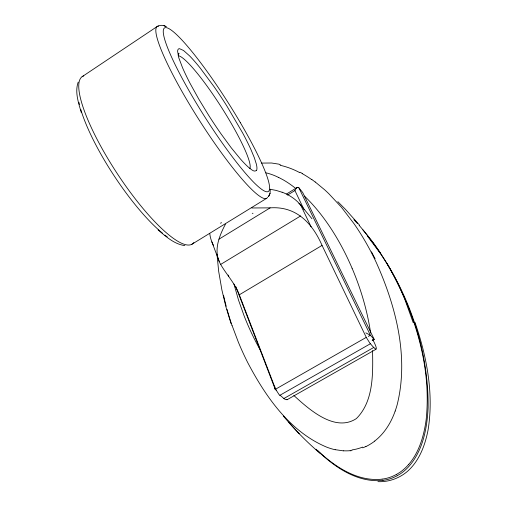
<?xml version="1.0" encoding="UTF-8"?>
<svg xmlns="http://www.w3.org/2000/svg" width="507" height="507" viewBox="0 0 507 507"><rect width="100%" height="100%" fill="white"/><g stroke="black" fill="none" stroke-linecap="round" stroke-linejoin="round"><path stroke-width="0.76" d="M270.275 189.2L270.066 193.325L268.545 196.621L269.249 195.106M274.667 386.1L274.902 388.932L276.486 390.46M225.45 224.164C219.056 236.313 212.934 251.383 220.653 264.426C226.597 274.718 235.109 283.514 239.317 294.801L275.593 389.18L279.04 394.554A8.416 2.015 60.9 0 0 279.851 395.302C282.095 395.992 284.7 401.031 287.507 399.383M178.527 54.433L178.939 53.267L178.147 55.181M395.181 411.031C391.151 422.559 384.483 433.447 374.755 441.014M78.205 82.102C74.624 92.128 78.56 103.01 81.361 112.744M287.52 195.087L294.916 190.556C295.492 189.212 297.051 186.253 298.794 187.666L302.711 192.533L374.236 339.468L372.182 340.641M269.382 194.808L270.066 193.325M408.807 464.311C419.352 451.933 423.96 435.665 426.14 419.853C431.901 365.306 414.073 310.493 387.139 263.608M256.485 170.441C254.02 172.621 250.902 168.951 248.905 167.614A74.237 10.438 57.6 0 1 240.223 158.773L231.198 147.746L221.103 133.962A74.104 10.413 57.6 0 1 208.58 115.171L198.731 99.011L190.233 83.661A74.104 10.419 57.6 0 1 182.571 67.799L178.781 57.779L177.621 51.391A74.231 10.457 57.6 0 1 179.497 48.678L183.515 50.472L189.466 55.77A74.244 10.476 57.6 0 1 200.138 67.963L214.195 86.874A73.711 10.4 57.6 0 1 226.775 105.868L242.733 133.113A73.711 10.393 57.6 0 1 251.06 149.85L254.343 157.759L256.327 164.027A74.25 10.457 57.6 0 1 256.485 170.441M82.128 76.696L157.17 26.522M191.874 244.279L266.492 198.421M286.531 194.004L297.197 187.463M218.923 239.203L270.136 207.864C296.43 205.962 312.432 223.378 322.059 245.413L366.263 337.37L369.717 342.897A8.581 1.115 59.9 0 0 370.421 343.727C379.876 355.28 375.902 345.077 372.474 339.189M220.653 264.426L300.67 215.925M239.317 294.801L322.059 245.413M275.593 389.18L366.263 337.37M368.342 336.407L370.395 335.235L374.236 339.468M279.851 395.302L370.421 343.727M283.914 398.515L373.83 347.422M286.943 399.808L376.137 349.184M397.127 475.794L400.828 473.538A42.493 38.893 -56.2 0 0 409.681 465.508C423.136 449.601 427.09 427.946 428.111 407.71C428.827 341.281 402.355 275.307 359.102 225.292M396.214 474.596L399.928 472.328A42.525 38.881 -56 0 0 408.788 464.292M396.068 474.672L392.164 476.504A42.233 38.64 -55.9 0 1 382.113 479.14M396.956 475.889L393.071 477.708A42.201 38.646 -56.1 0 1 383.026 480.338M157.848 26.18C160.51 24.786 163.786 25.211 166.315 26.706M382.113 479.159C357.562 481.935 334.95 466.801 317.851 450.729M383.026 480.357C357.143 483.177 333.587 466.529 316.057 449.208M351.934 450.609L350.179 450.786M261.618 163.083L271.575 163.007L279.078 164.186M377.924 481.65C388.932 482.189 399.979 478.076 408.141 470.75C419.65 460.141 425.227 444.791 428.111 429.765C433.922 393.571 426.78 356.529 414.941 322.268M251.789 207.978L270.136 207.864M343.531 450.875L335.184 449.671M184.865 245.61C174.313 244.209 165.916 236.554 158.114 229.905M270.168 189.276L276.125 190.41L282.076 192.248M279.344 164.661L280.739 164.959M365.826 332.871L370.395 335.235L298.794 187.666M164.008 25.642L165.859 26.497M278.501 177.349L283.445 179.972A168.495 126.864 -51 0 1 293.338 186.589L295.746 188.439M299.986 172.209L302.273 173.451M315.234 181.994L324.562 189.713A277.969 210.804 -53.1 0 1 328.967 193.858L341.464 207.268L354.133 223.853A417.483 300.062 -61 0 1 376.162 262.252C395.929 306.222 409.105 356.852 397.171 404.744A98.136 86.31 -44.8 0 1 395.187 411.038M320.601 453.752C307.039 442.383 294.757 429.575 283.343 416.063M304.498 196.114C314.226 205.449 322.674 216.064 330.146 227.275A397.501 279.091 -62.4 0 1 352.073 268.235M353.892 219.689L357.587 223.593M293.826 395.447C308.674 409.035 334.816 432.788 356.37 418.586C373.817 401.265 372.949 373.222 372.556 350.571M337.827 201.666L345.565 209.48L359.634 225.26M288.857 422.489L299.25 433.808M362.917 229.893L373.095 242.517L380.782 253.456M367.695 236.427L380.453 253.557A367.657 273.476 -63.3 0 1 393.565 275.409A367.55 273.393 -63.3 0 1 404.916 299.567L413.211 322.693M298.902 203.618A4.386 3.34 -39.9 0 1 300.657 205.037L312.001 218.777M259.831 349.228L256.7 343.442A465.426 353.278 -13.6 0 1 244.14 315.918L238.493 300.005L233.942 284.009M371.492 251.84L375.11 258.773M294.916 190.556L304.124 209.746M300.657 205.037L311.114 226.883M352.086 268.228C360.895 288.958 367.315 310.74 370.642 333.029M235.717 286.379L275.333 389.547M228.213 275.06L228.765 276.492M219.309 261.631L211.863 241.902M232.029 325.367L238.309 342.048A495.047 379.141 -14.8 0 0 247.784 362.708C265.731 396.778 289.884 431.698 326.597 447.104A82.286 71.31 -57 0 0 335.159 449.747M231.065 323.624L225.926 306.849L221.895 289.972L218.663 271.289L217.009 254.387M209.759 233.518L210.126 235.958A81.24 51.594 -24.9 0 0 213.422 245.236M265.966 172.817A90.056 67.545 -45.6 0 1 278.457 177.406M231.984 325.386A467.029 361.257 -16.2 0 1 227.016 309.302M226.204 306.304A467.029 361.257 -16.2 0 1 223.593 295.562M280.542 165.358A111.851 84.561 -37.6 0 1 299.662 172.608M302.178 173.59A181.614 139.507 -44.6 0 1 311.862 179.712M311.938 179.624A212.591 163.165 -47.5 0 1 315.215 182.019M374.787 441.058A40.408 33.107 -45.3 0 1 372.005 443.067A42.67 34.723 -45 0 1 365.94 446.553M365.908 446.452A39.888 32.397 -45 0 1 362.759 447.833M362.6 447.092A44.527 36.377 -45.4 0 1 351.978 449.912M350.185 450.685A55.998 47.88 -52.3 0 1 343.543 450.793M193.858 242.517A100.171 24.057 56.7 0 1 117.865 174.522A100.171 24.057 56.7 0 1 83.75 75.879M267.626 197.172A101.863 14.925 57.5 0 1 199.562 120.634A101.863 14.925 57.5 0 1 158.64 26.06M178.838 55.871A67.095 9.798 57.5 0 1 222.535 109.005A67.095 9.798 57.5 0 1 249.85 168.546M167.234 236.839A95.024 23.29 56.7 0 1 164.902 235.115M162.481 233.182A95.024 23.29 56.7 0 1 80.733 109.373M79.415 104.493A95.024 23.29 56.7 0 1 78.934 102.357M252.239 213.32A43.272 11.737 -0.7 0 1 253.006 213.295M220.754 223.479A43.209 27.866 -54.3 0 1 221.267 222.326M282.133 192.185A80.879 50.713 -21.5 0 1 300.588 205.075M240.343 122.65L238.214 119.05A96.774 13.657 57.6 0 0 198.877 60.409A96.805 13.664 57.6 0 0 167.133 46.536A96.805 13.664 57.6 0 0 238.639 164.971A96.805 13.664 57.6 0 0 263.659 167.716A96.926 13.683 57.6 0 0 242.422 126.224L240.343 122.65"/></g></svg>
